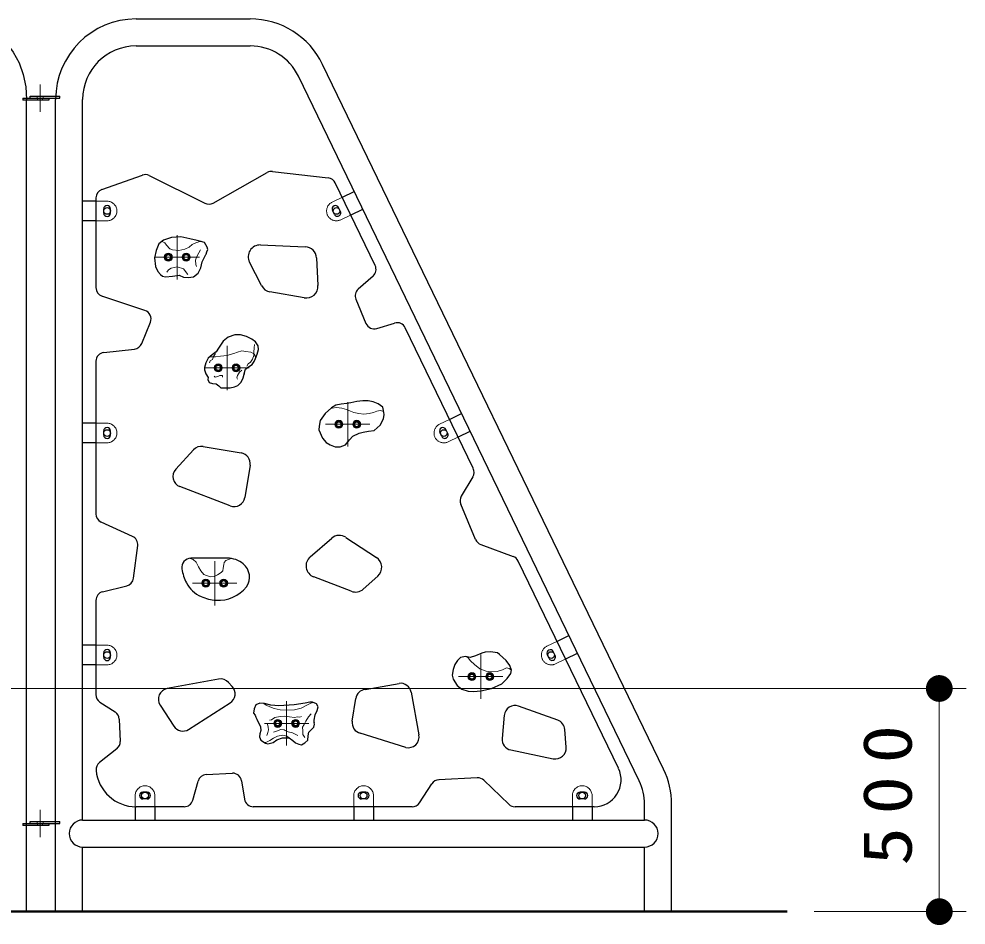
# Model space of a CAD drawing. Units: millimetres on the paper, scale 1:60. Extents: x -385 to 0, y -594 to 267.
# Drawn here: x -196.47 to -161.09, y -211.62 to -177.78 of the extents above; entities that cross this region are included whole.
import ezdxf

# ---------------------------------------------------------------- set-up
doc = ezdxf.new("R2010")
doc.units = ezdxf.units.MM
for name, pattern in [('USER1', [4.5, 2.5, -2]), ('USER2', [6, 3, -1, 1, -1]), ('USER3', [8, 3, -1, 1, -1, 1, -1])]:
    doc.linetypes.add(name, pattern=pattern)
doc.layers.add('LY_1', color=7, linetype='Continuous', lineweight=25)
doc.styles.add('ＭＳ ゴシック', font='')
doc.styles.get('ＭＳ ゴシック').set_extended_font_data('MS Gothic')

# ---------------------------------------------------------------- blocks, each defined once
blk = doc.blocks.new('filled_dot')
at = {"color": 0, "linetype": 'Continuous', "lineweight": -2, "const_width": 1.25}
blk.add_lwpolyline([(-0.625, 0, 1), (0.625, 0, 1)], format="xyb", close=True, dxfattribs=at)

msp = doc.modelspace()

# ---------------------------------------------------------------- linework, layer by layer
at = {"layer": 'LY_1'}
for p, q in [((-192.09, -177.782), (-187.825, -177.782)), ((-192.09, -178.79), (-187.825, -178.79)), ((-172.386, -205.801), (-185.121, -179.478)), ((-173.294, -206.24), (-186.028, -179.917)), ((-196.315, -180.745), (-196.315, -180.82)), ((-196.315, -180.745), (-194.936, -180.745)), ((-196.178, -211.12), (-196.178, -180.786)), ((-196.04, -180.67), (-194.936, -180.67)), ((-196.04, -180.745), (-196.04, -180.67)), ((-195.355, -180.745), (-195.355, -180.82)), ((-195.095, -211.12), (-195.095, -180.786)), ((-194.936, -180.745), (-194.936, -180.67)), ((-194.086, -207.699), (-194.086, -180.786)), ((-195.355, -180.82), (-196.315, -180.82)), ((-193.369, -184.151), (-191.856, -183.613)), ((-189.21, -184.658), (-187.194, -183.518)), ((-186.991, -183.477), (-184.91, -183.72)), ((-191.595, -183.629), (-189.523, -184.666)), ((-183.159, -186.986), (-184.649, -183.906)), ((-184.374, -184.433), (-183.944, -184.225)), ((-193.609, -184.586), (-194.086, -184.586)), ((-193.59, -184.465), (-193.59, -187.816)), ((-193.299, -185.036), (-193.299, -184.87)), ((-193.049, -185.036), (-193.049, -184.87)), ((-184.682, -185.082), (-184.754, -184.932)), ((-184.457, -184.974), (-184.529, -184.823)), ((-184.054, -185.094), (-183.625, -184.886)), ((-193.609, -185.32), (-194.086, -185.32)), ((-187.445, -186.223), (-185.77, -186.288)), ((-189.477, -186.561), (-189.482, -186.582)), ((-185.348, -186.705), (-185.295, -187.74)), ((-187.404, -187.739), (-187.854, -186.863)), ((-183.239, -187.382), (-183.795, -187.871)), ((-191.76, -188.666), (-193.363, -188.132)), ((-185.81, -188.196), (-187.088, -187.972)), ((-183.882, -188.251), (-183.502, -189.152)), ((-191.874, -189.902), (-191.556, -189.106)), ((-183.098, -189.342), (-182.431, -189.139)), ((-179.493, -194.563), (-182.034, -189.312)), ((-193.294, -190.237), (-192.147, -190.11)), ((-193.59, -190.568), (-193.59, -196.266)), ((-188.052, -191.024), (-188.052, -191.043)), ((-180.362, -192.725), (-179.933, -192.517)), ((-193.609, -192.878), (-194.086, -192.878)), ((-193.299, -193.328), (-193.299, -193.161)), ((-193.049, -193.328), (-193.049, -193.161)), ((-180.446, -193.265), (-180.518, -193.115)), ((-180.671, -193.374), (-180.743, -193.224)), ((-180.043, -193.385), (-179.613, -193.177)), ((-193.609, -193.611), (-194.086, -193.611)), ((-190.61, -194.596), (-189.949, -193.874)), ((-189.585, -193.749), (-188.165, -193.986)), ((-187.833, -194.448), (-188.028, -195.652)), ((-179.508, -194.881), (-179.942, -195.599)), ((-188.57, -195.964), (-190.457, -195.246)), ((-179.405, -197.227), (-179.964, -195.901)), ((-192.222, -197.104), (-193.395, -196.57)), ((-185.586, -197.865), (-184.783, -197.175)), ((-184.249, -197.141), (-183.113, -197.893)), ((-179.213, -197.411), (-178.003, -197.859)), ((-192.187, -198.668), (-192.029, -197.45)), ((-188.681, -197.919), (-190.04, -197.918)), ((-174.073, -205.767), (-177.818, -198.026)), ((-184.055, -199.154), (-185.456, -198.616)), ((-183.063, -198.595), (-183.602, -199.072)), ((-193.338, -199.174), (-192.436, -198.949)), ((-193.59, -199.497), (-193.59, -203.012)), ((-176.351, -201.017), (-175.921, -200.809)), ((-193.609, -201.17), (-194.086, -201.17)), ((-193.299, -201.62), (-193.299, -201.453)), ((-193.049, -201.62), (-193.049, -201.453)), ((-176.659, -201.666), (-176.732, -201.516)), ((-176.434, -201.557), (-176.507, -201.407)), ((-176.032, -201.677), (-175.602, -201.469)), ((-193.609, -201.903), (-194.086, -201.903)), ((-189.005, -202.437), (-190.93, -202.791)), ((-188.498, -202.708), (-188.636, -202.56)), ((-183.537, -202.818), (-182.265, -202.595)), ((-181.814, -202.923), (-181.524, -204.521)), ((-193.44, -203.291), (-192.872, -203.663)), ((-191.195, -203.407), (-190.682, -204.194)), ((-190.127, -204.314), (-188.577, -203.322)), ((-184.013, -204.008), (-183.882, -203.157)), ((-176.34, -203.97), (-177.8, -203.445)), ((-192.721, -203.927), (-192.684, -204.762)), ((-185.433, -204.059), (-185.433, -204.072)), ((-178.338, -203.788), (-178.416, -204.65)), ((-182.018, -204.985), (-183.713, -204.46)), ((-176.022, -204.981), (-176.074, -204.318)), ((-192.81, -205.038), (-193.459, -205.552)), ((-178.095, -205.082), (-176.505, -205.408)), ((-189.973, -206.959), (-189.774, -206.245)), ((-189.47, -206.002), (-188.493, -205.951)), ((-188.147, -206.232), (-188.039, -206.921)), ((-179.344, -206.123), (-180.782, -206.197)), ((-179.096, -206.215), (-178.165, -207.11)), ((-181.502, -207.051), (-181.044, -206.348)), ((-191.674, -206.661), (-191.84, -206.661)), ((-191.674, -206.911), (-191.84, -206.911)), ((-183.507, -206.661), (-183.674, -206.661)), ((-183.507, -206.911), (-183.674, -206.911)), ((-175.34, -206.661), (-175.507, -206.661)), ((-175.34, -206.911), (-175.507, -206.911)), ((-192.124, -207.221), (-192.124, -207.699)), ((-190.294, -207.203), (-192.09, -207.203)), ((-191.39, -207.221), (-191.39, -207.699)), ((-181.781, -207.203), (-187.71, -207.203)), ((-183.957, -207.221), (-183.957, -207.699)), ((-183.224, -207.221), (-183.224, -207.699)), ((-174.973, -207.203), (-177.934, -207.203)), ((-175.79, -207.221), (-175.79, -207.699)), ((-175.057, -207.221), (-175.057, -207.699)), ((-173.095, -207.699), (-173.095, -207.109)), ((-172.086, -211.12), (-172.086, -207.109)), ((-196.315, -207.828), (-196.315, -207.903)), ((-196.315, -207.828), (-194.936, -207.828)), ((-195.355, -207.903), (-196.315, -207.903)), ((-196.04, -207.753), (-194.936, -207.753)), ((-196.04, -207.828), (-196.04, -207.753)), ((-195.355, -207.828), (-195.355, -207.903)), ((-194.936, -207.828), (-194.936, -207.753)), ((-194.086, -207.699), (-173.095, -207.699)), ((-194.086, -211.12), (-194.086, -208.707)), ((-194.086, -208.707), (-173.095, -208.707)), ((-173.095, -211.12), (-173.095, -208.707))]:
    msp.add_line(p, q, dxfattribs=at)
at = {"layer": 'LY_1', "linetype": 'USER2', "lineweight": 13}
for p, q in [((-195.674, -181.253), (-195.674, -180.236)), ((-190.553, -186.678), (-190.553, -185.851)), ((-190.553, -186.678), (-191.38, -186.678)), ((-190.553, -186.678), (-190.553, -187.506)), ((-190.553, -186.678), (-189.725, -186.678)), ((-188.688, -190.812), (-188.688, -189.984)), ((-188.688, -190.812), (-189.516, -190.812)), ((-188.688, -190.812), (-188.688, -191.639)), ((-188.688, -190.812), (-187.86, -190.812)), ((-184.181, -192.918), (-184.181, -192.09)), ((-184.181, -192.918), (-185.009, -192.918)), ((-184.181, -192.918), (-184.181, -193.746)), ((-184.181, -192.918), (-183.353, -192.918)), ((-189.151, -198.853), (-189.151, -198.025)), ((-189.151, -198.853), (-189.978, -198.853)), ((-189.151, -198.853), (-189.151, -199.681)), ((-189.151, -198.853), (-188.323, -198.853)), ((-179.212, -202.342), (-179.212, -201.515)), ((-179.212, -202.342), (-180.04, -202.342)), ((-179.212, -202.342), (-179.212, -203.17)), ((-179.212, -202.342), (-178.384, -202.342)), ((-186.465, -204.09), (-186.465, -203.262)), ((-186.465, -204.09), (-187.292, -204.09)), ((-186.465, -204.09), (-186.465, -204.918)), ((-186.465, -204.09), (-185.637, -204.09)), ((-195.674, -208.337), (-195.674, -207.319))]:
    msp.add_line(p, q, dxfattribs=at)
at = {"layer": 'LY_1', "linetype": 'USER1', "lineweight": 13}
for p, q in [((-195.782, -180.745), (-195.782, -180.67)), ((-195.768, -180.745), (-195.768, -180.82)), ((-195.58, -180.745), (-195.58, -180.82)), ((-195.565, -180.745), (-195.565, -180.67)), ((-193.174, -184.586), (-193.609, -184.586)), ((-184.765, -184.623), (-184.374, -184.433)), ((-193.174, -185.32), (-193.609, -185.32)), ((-184.446, -185.283), (-184.054, -185.094)), ((-180.754, -192.915), (-180.362, -192.725)), ((-193.174, -192.878), (-193.609, -192.878)), ((-180.435, -193.575), (-180.043, -193.385)), ((-193.174, -193.611), (-193.609, -193.611)), ((-193.174, -201.17), (-193.609, -201.17)), ((-176.743, -201.206), (-176.351, -201.017)), ((-193.174, -201.903), (-193.609, -201.903)), ((-176.423, -201.866), (-176.032, -201.677)), ((-192.124, -206.786), (-192.124, -207.221)), ((-191.39, -206.786), (-191.39, -207.221)), ((-183.957, -206.786), (-183.957, -207.221)), ((-183.224, -206.786), (-183.224, -207.221)), ((-175.79, -206.786), (-175.79, -207.221)), ((-175.057, -206.786), (-175.057, -207.221)), ((-195.782, -207.828), (-195.782, -207.753)), ((-195.768, -207.828), (-195.768, -207.903)), ((-195.58, -207.828), (-195.58, -207.903)), ((-195.565, -207.828), (-195.565, -207.753))]:
    msp.add_line(p, q, dxfattribs=at)
at = {"layer": 'LY_1', "lineweight": 13}
for p, q in [((-217.451, -202.786), (-161.086, -202.786)), ((-162.086, -202.786), (-162.086, -211.12)), ((-166.766, -211.12), (-161.086, -211.12))]:
    msp.add_line(p, q, dxfattribs=at)
at = {"layer": 'LY_1', "lineweight": 50}
msp.add_line((-347.593, -211.12), (-167.766, -211.12), dxfattribs=at)
at = {"layer": 'LY_1'}
for points in [[(-198.791, -177.782), (-198.382, -177.819), (-197.983, -177.929), (-197.604, -178.11), (-197.255, -178.356), (-196.943, -178.662), (-196.677, -179.02), (-196.462, -179.422), (-196.305, -179.858), (-196.21, -180.316), (-196.178, -180.786)], [(-189.477, -186.561), (-189.447, -186.473), (-189.407, -186.395), (-189.429, -186.303), (-189.538, -186.133), (-189.804, -186.054), (-190.088, -185.993), (-190.424, -185.915), (-190.769, -185.945), (-191.07, -186.037), (-191.244, -186.181), (-191.34, -186.43), (-191.401, -186.7), (-191.362, -187.023), (-191.275, -187.219), (-191.174, -187.324), (-191.109, -187.39), (-190.996, -187.411), (-190.725, -187.39), (-190.481, -187.355), (-190.319, -187.42), (-190.14, -187.442), (-189.948, -187.407), (-189.769, -187.272), (-189.665, -187.071), (-189.625, -186.853), (-189.516, -186.652), (-189.482, -186.582)], [(-188.052, -191.024), (-188.005, -190.864), (-187.891, -190.769), (-187.754, -190.689), (-187.674, -190.571), (-187.626, -190.457), (-187.565, -190.301), (-187.513, -190.126), (-187.532, -189.994), (-187.631, -189.843), (-187.764, -189.743), (-187.962, -189.644), (-188.189, -189.578), (-188.407, -189.583), (-188.648, -189.663), (-188.837, -189.809), (-189.012, -190.074), (-189.097, -190.216), (-189.253, -190.33), (-189.399, -190.452), (-189.48, -190.623), (-189.536, -190.798), (-189.536, -190.883), (-189.48, -191.034), (-189.399, -191.166), (-189.404, -191.251), (-189.362, -191.36), (-189.229, -191.393), (-189.092, -191.412), (-188.997, -191.483), (-188.922, -191.554), (-188.775, -191.559), (-188.572, -191.554), (-188.411, -191.526), (-188.293, -191.469), (-188.17, -191.341), (-188.085, -191.181), (-188.052, -191.043)], [(-183.199, -193.152), (-182.978, -192.954), (-182.843, -192.711), (-182.825, -192.558), (-182.843, -192.405), (-182.87, -192.278), (-183.041, -192.152), (-183.235, -192.08), (-183.415, -192.044), (-183.622, -192.04), (-183.843, -192.062), (-184.073, -192.116), (-184.217, -192.139), (-184.433, -192.166), (-184.622, -192.206), (-184.789, -192.305), (-185.032, -192.517), (-185.208, -192.779), (-185.253, -192.99), (-185.267, -193.13), (-185.127, -193.432), (-184.983, -193.603), (-184.834, -193.689), (-184.654, -193.756), (-184.46, -193.756), (-184.271, -193.689), (-184.122, -193.504), (-183.987, -193.364), (-183.762, -193.252), (-183.609, -193.216), (-183.406, -193.175), (-183.194, -193.152)], [(-178.064, -202.1), (-178.126, -201.922), (-178.262, -201.736), (-178.52, -201.519), (-178.591, -201.458), (-178.682, -201.441), (-178.848, -201.416), (-179.045, -201.429), (-179.17, -201.471), (-179.406, -201.566), (-179.606, -201.627), (-179.788, -201.592), (-179.969, -201.628), (-180.079, -201.737), (-180.178, -201.89), (-180.239, -202.071), (-180.284, -202.283), (-180.251, -202.434), (-180.1, -202.677), (-179.922, -202.812), (-179.689, -202.884), (-179.484, -202.893), (-179.212, -202.875), (-178.818, -202.792), (-178.429, -202.608), (-178.232, -202.416), (-178.087, -202.221), (-178.064, -202.092)], [(-185.433, -204.059), (-185.437, -203.965), (-185.397, -203.769), (-185.33, -203.613), (-185.294, -203.47), (-185.348, -203.359), (-185.499, -203.301), (-185.602, -203.297), (-185.776, -203.332), (-186.186, -203.399), (-186.756, -203.435), (-187.06, -203.404), (-187.296, -203.346), (-187.465, -203.328), (-187.612, -203.399), (-187.679, -203.542), (-187.702, -203.707), (-187.644, -203.783), (-187.617, -203.858), (-187.577, -203.934), (-187.447, -204.215), (-187.434, -204.349), (-187.465, -204.482), (-187.483, -204.585), (-187.434, -204.71), (-187.26, -204.83), (-187.171, -204.852), (-186.97, -204.799), (-186.828, -204.705), (-186.623, -204.625), (-186.373, -204.634), (-186.235, -204.723), (-186.137, -204.821), (-186.012, -204.861), (-185.914, -204.884), (-185.78, -204.812), (-185.678, -204.71), (-185.66, -204.549), (-185.633, -204.411), (-185.562, -204.34), (-185.45, -204.233), (-185.428, -204.112), (-185.433, -204.072)]]:
    msp.add_lwpolyline(points, dxfattribs=at)
at = {"layer": 'LY_1', "linetype": 'USER1', "lineweight": 13}
for points in [[(-191.146, -186.084), (-191.087, -186.102), (-191.017, -186.142), (-190.948, -186.229), (-190.825, -186.373), (-190.734, -186.408), (-190.489, -186.425), (-190.271, -186.377), (-190.11, -186.308), (-189.992, -186.207), (-189.852, -186.142), (-189.743, -186.102), (-189.636, -186.085)], [(-189.376, -190.425), (-189.305, -190.4), (-189.125, -190.4), (-188.941, -190.377), (-188.69, -190.353), (-188.577, -190.315), (-188.435, -190.273), (-188.307, -190.221), (-188.142, -190.173), (-187.99, -190.202), (-187.797, -190.23), (-187.669, -190.301), (-187.636, -190.377), (-187.624, -190.45)], [(-182.838, -192.436), (-182.969, -192.405), (-183.095, -192.423), (-183.226, -192.481), (-183.379, -192.517), (-183.582, -192.54), (-183.775, -192.522), (-183.956, -192.481), (-184.077, -192.423), (-184.226, -192.364), (-184.406, -192.319), (-184.6, -192.287), (-184.767, -192.319), (-184.844, -192.347)], [(-178.065, -202.101), (-178.155, -202.035), (-178.252, -202.02), (-178.403, -202.09), (-178.602, -202.148), (-178.844, -202.158), (-179.012, -202.133), (-179.243, -202.052), (-179.453, -201.892), (-179.601, -201.752), (-179.684, -201.639), (-179.76, -201.597)], [(-185.453, -203.309), (-185.557, -203.337), (-185.709, -203.404), (-185.923, -203.515), (-186.168, -203.577), (-186.467, -203.595), (-186.712, -203.577), (-186.926, -203.528), (-187.091, -203.47), (-187.233, -203.404), (-187.319, -203.34)], [(-187.326, -204.8), (-187.238, -204.799), (-187.091, -204.732), (-186.953, -204.643), (-186.801, -204.563), (-186.609, -204.527), (-186.462, -204.567), (-186.372, -204.634)]]:
    msp.add_lwpolyline(points, dxfattribs=at)
at = {"layer": 'LY_1', "lineweight": 13}
for points in [[(-189.678, -186.399), (-189.743, -186.517), (-189.817, -186.657), (-189.87, -186.792), (-189.857, -186.958), (-189.839, -187.023)], [(-190.162, -187.324), (-190.324, -187.115), (-190.559, -187.045), (-190.773, -187.089), (-190.878, -187.15), (-190.939, -187.233)], [(-187.957, -190.746), (-187.901, -190.665), (-187.82, -190.594), (-187.745, -190.486), (-187.697, -190.353), (-187.697, -190.221), (-187.683, -190.069), (-187.669, -189.942)], [(-189.125, -190.273), (-189.196, -190.386), (-189.239, -190.495), (-189.319, -190.552), (-189.347, -190.618)], [(-188.137, -190.902), (-188.222, -190.972), (-188.269, -191.039), (-188.298, -191.1), (-188.321, -191.181), (-188.307, -191.237)], [(-188.856, -191.162), (-188.86, -191.1), (-188.927, -191.091), (-188.964, -191.091), (-189.04, -191.138), (-189.13, -191.157), (-189.177, -191.128)], [(-185.544, -203.733), (-185.646, -203.849), (-185.745, -204.005), (-185.811, -204.13), (-185.869, -204.224), (-185.856, -204.367), (-185.856, -204.509), (-185.789, -204.616)], [(-187.184, -204.121), (-187.153, -204.224), (-187.144, -204.335), (-187.162, -204.433), (-187.211, -204.54)], [(-187.109, -203.974), (-187.037, -203.961), (-186.904, -203.872), (-186.703, -203.832), (-186.529, -203.823), (-186.364, -203.845), (-186.177, -203.863), (-186.057, -203.845), (-185.976, -203.858), (-185.914, -203.836)], [(-186.052, -204.536), (-186.244, -204.442), (-186.404, -204.402), (-186.516, -204.349), (-186.556, -204.326), (-186.681, -204.322), (-186.85, -204.375), (-186.953, -204.416)]]:
    msp.add_lwpolyline(points, dxfattribs=at)
at = {"layer": 'LY_1', "linetype": 'USER3', "lineweight": 13}
msp.add_lwpolyline([(-188.537, -197.93), (-188.736, -198.008), (-188.799, -198.077), (-188.814, -198.152), (-188.835, -198.294), (-188.853, -198.396), (-188.916, -198.457), (-189.048, -198.542), (-189.178, -198.598), (-189.321, -198.621), (-189.555, -198.534), (-189.674, -198.397), (-189.755, -198.237), (-189.845, -198.071), (-189.954, -197.964), (-190.103, -197.924)], dxfattribs=at)
at = {"layer": 'LY_1'}
for centre in [(-193.174, -184.953), (-184.606, -184.953), (-190.886, -186.678), (-190.219, -186.678), (-189.021, -190.812), (-188.354, -190.812), (-184.514, -192.918), (-183.848, -192.918), (-193.174, -193.245), (-180.594, -193.245), (-189.484, -198.853), (-188.817, -198.853), (-193.174, -201.536), (-176.583, -201.536), (-179.545, -202.342), (-178.879, -202.342), (-186.798, -204.09), (-186.131, -204.09), (-191.757, -206.786), (-183.59, -206.786), (-175.424, -206.786)]:
    msp.add_circle(centre, 0.125, dxfattribs=at)
at = {"layer": 'LY_1', "lineweight": 13}
for centre, radius in [((-190.886, -186.678), 0.15), ((-190.886, -186.678), 0.1), ((-190.886, -186.678), 0.0833), ((-190.219, -186.678), 0.15), ((-190.219, -186.678), 0.1), ((-190.219, -186.678), 0.0833), ((-189.021, -190.812), 0.15), ((-188.354, -190.812), 0.15), ((-189.021, -190.812), 0.1), ((-189.021, -190.812), 0.0833), ((-188.354, -190.812), 0.1), ((-188.354, -190.812), 0.0833), ((-184.514, -192.918), 0.15), ((-184.514, -192.918), 0.1), ((-183.848, -192.918), 0.15), ((-183.848, -192.918), 0.1), ((-184.514, -192.918), 0.0833), ((-183.848, -192.918), 0.0833), ((-189.484, -198.853), 0.15), ((-189.484, -198.853), 0.1), ((-189.484, -198.853), 0.0833), ((-188.817, -198.853), 0.15), ((-188.817, -198.853), 0.1), ((-188.817, -198.853), 0.0833), ((-179.545, -202.342), 0.15), ((-179.545, -202.342), 0.1), ((-179.545, -202.342), 0.0833), ((-178.879, -202.342), 0.15), ((-178.879, -202.342), 0.1), ((-178.879, -202.342), 0.0833), ((-186.798, -204.09), 0.15), ((-186.798, -204.09), 0.1), ((-186.798, -204.09), 0.0833), ((-186.131, -204.09), 0.15), ((-186.131, -204.09), 0.1), ((-186.131, -204.09), 0.0833)]:
    msp.add_circle(centre, radius, dxfattribs=at)
at = {"layer": 'LY_1'}
for centre, radius, start, end in [((-192.09, -180.786), 3.004, 90, 180), ((-187.825, -180.786), 3.004, 25.8166, 90), ((-192.09, -180.786), 1.996, 90, 180), ((-187.825, -180.786), 1.996, 25.8166, 90), ((-191.745, -183.928), 0.333, 63.435, 109.5731), ((-187.03, -183.808), 0.333, 83.3255, 119.4759), ((-184.949, -184.052), 0.333, 25.8166, 83.3255), ((-193.257, -184.465), 0.333, 109.5731, 180), ((-189.374, -184.367), 0.333, 243.4349, 299.4759), ((-193.174, -184.87), 0.125, 0, 180), ((-184.642, -184.878), 0.125, 25.8166, 205.8166), ((-184.569, -185.028), 0.125, 205.8166, 25.8166), ((-193.174, -185.036), 0.125, 180, 0), ((-187.462, -186.662), 0.44, 87.7543, 207.1497), ((-185.787, -186.728), 0.44, 2.9357, 87.7543), ((-183.459, -187.132), 0.333, 311.3407, 25.8166), ((-193.257, -187.816), 0.333, 180, 251.5651), ((-187.013, -187.539), 0.44, 207.1497, 260.0738), ((-185.734, -187.762), 0.44, 260.0738, 2.9357), ((-183.575, -188.121), 0.333, 131.3407, 202.8556), ((-191.865, -188.982), 0.333, 338.1986, 71.565), ((-183.195, -189.023), 0.333, 202.8556, 286.9359), ((-182.334, -189.458), 0.333, 25.8166, 106.9359), ((-192.184, -189.778), 0.333, 276.3402, 338.1986), ((-193.257, -190.568), 0.333, 96.3402, 180), ((-193.174, -193.161), 0.125, 0, 180), ((-180.631, -193.17), 0.125, 25.8166, 205.8166), ((-193.174, -193.328), 0.125, 180, 0), ((-180.558, -193.32), 0.125, 205.8166, 25.8166), ((-189.651, -194.147), 0.403, 80.5377, 137.4896), ((-188.231, -194.384), 0.403, 350.789, 80.5377), ((-179.794, -194.709), 0.333, 328.8872, 25.8166), ((-190.313, -194.869), 0.403, 137.4896, 249.1455), ((-179.656, -195.772), 0.333, 148.8872, 204.3478), ((-188.426, -195.587), 0.403, 249.1455, 350.789), ((-193.257, -196.266), 0.333, 180, 245.5057), ((-192.36, -197.408), 0.333, 352.6476, 65.5057), ((-184.494, -197.511), 0.444, 56.5179, 130.6781), ((-179.098, -197.098), 0.333, 202.8394, 249.6933), ((-190.04, -198.264), 0.345, 89.9644, 189.8104), ((-188.682, -198.857), 0.938, 50.6079, 89.9644), ((-185.297, -198.202), 0.444, 130.6781, 249.006), ((-183.357, -198.263), 0.444, 311.4995, 56.5179), ((-178.118, -198.171), 0.333, 25.8166, 69.6933), ((-188.575, -198.01), 1.832, 189.8104, 206.9256), ((-188.49, -198.624), 0.637, 325.0641, 50.6079), ((-192.517, -198.625), 0.333, 284.0362, 352.6476), ((-193.257, -199.497), 0.333, 104.0362, 180), ((-189.224, -198.34), 1.104, 206.9256, 246.5481), ((-189.007, -198.172), 1.321, 266.0444, 321.8256), ((-183.896, -198.739), 0.444, 249.006, 311.4995), ((-188.98, -197.777), 1.718, 246.5481, 266.0444), ((-193.174, -201.453), 0.125, 0, 180), ((-193.174, -201.62), 0.125, 180, 0), ((-176.619, -201.461), 0.125, 25.8166, 205.8166), ((-176.547, -201.611), 0.125, 205.8166, 25.8166), ((-188.932, -202.833), 0.403, 42.7608, 100.4134), ((-188.794, -202.982), 0.403, 302.62, 42.7608), ((-182.211, -202.995), 0.403, 10.3049, 97.5946), ((-193.257, -203.012), 0.333, 180, 236.7683), ((-190.857, -203.187), 0.403, 100.4134, 213.0875), ((-183.484, -203.218), 0.403, 97.5946, 171.2538), ((-177.936, -203.825), 0.403, 70.2328, 174.8056), ((-193.054, -203.942), 0.333, 2.5638, 56.7683), ((-183.615, -204.069), 0.403, 171.2538, 255.9638), ((-176.476, -204.349), 0.403, 4.4672, 70.2328), ((-190.344, -203.974), 0.403, 213.0875, 302.62), ((-193.017, -204.777), 0.333, 308.3952, 2.5638), ((-181.921, -204.593), 0.403, 255.9638, 10.3049), ((-178.014, -204.687), 0.403, 174.8056, 258.4078), ((-176.424, -205.013), 0.403, 258.4078, 4.4672), ((-193.252, -205.814), 0.333, 128.3952, 185.4454), ((-192.09, -205.703), 1.5, 185.4454, 270), ((-174.973, -206.203), 1, 270, 25.8166), ((-175.09, -207.109), 3.004, 0, 25.8166), ((-189.453, -206.334), 0.333, 92.9609, 164.4759), ((-188.476, -206.284), 0.333, 8.8807, 92.9609), ((-180.764, -206.53), 0.333, 91.4688, 146.9293), ((-179.327, -206.455), 0.333, 46.1233, 92.9771), ((-175.09, -207.109), 1.996, 0, 25.8166), ((-191.84, -206.786), 0.125, 90, 270), ((-191.674, -206.786), 0.125, 270, 90), ((-190.294, -206.87), 0.333, 270, 344.4759), ((-187.71, -206.87), 0.333, 188.8807, 270), ((-183.674, -206.786), 0.125, 90, 270), ((-183.507, -206.786), 0.125, 270, 90), ((-175.507, -206.786), 0.125, 90, 270), ((-175.34, -206.786), 0.125, 270, 90), ((-181.781, -206.87), 0.333, 270, 326.9293), ((-177.934, -206.87), 0.333, 226.1233, 270), ((-194.086, -208.203), 0.504, 90, 270), ((-173.095, -208.203), 0.504, 270, 90)]:
    msp.add_arc(centre, radius, start, end, dxfattribs=at)
at = {"layer": 'LY_1', "linetype": 'USER1', "lineweight": 13}
for centre, start, end in [((-193.174, -184.953), 270, 90), ((-184.606, -184.953), 115.8166, 295.8166), ((-193.174, -193.245), 270, 90), ((-180.594, -193.245), 115.8166, 295.8166), ((-193.174, -201.536), 270, 90), ((-176.583, -201.536), 115.8166, 295.8166), ((-191.757, -206.786), 0, 180), ((-183.59, -206.786), 0, 180), ((-175.424, -206.786), 0, 180)]:
    msp.add_arc(centre, 0.367, start, end, dxfattribs=at)

# ---------------------------------------------------------------- block references
at = {"layer": 'LY_1', "lineweight": 13, "xscale": 0.4, "yscale": 0.4}
for p, rotation in [((-162.086, -202.786), 270), ((-162.086, -211.12), 90)]:
    msp.add_blockref('filled_dot', p, dxfattribs=dict(at, rotation=rotation))

# ---------------------------------------------------------------- texts
at = {"layer": 'LY_1', "insert": (-163.086, -206.536), "char_height": 1.833, "attachment_point": 8, "rotation": 90, "style": 'ＭＳ ゴシック'}
msp.add_mtext('\\T1.33;\\W1.15;500', dxfattribs=at)

doc.saveas('drawing.dxf')
